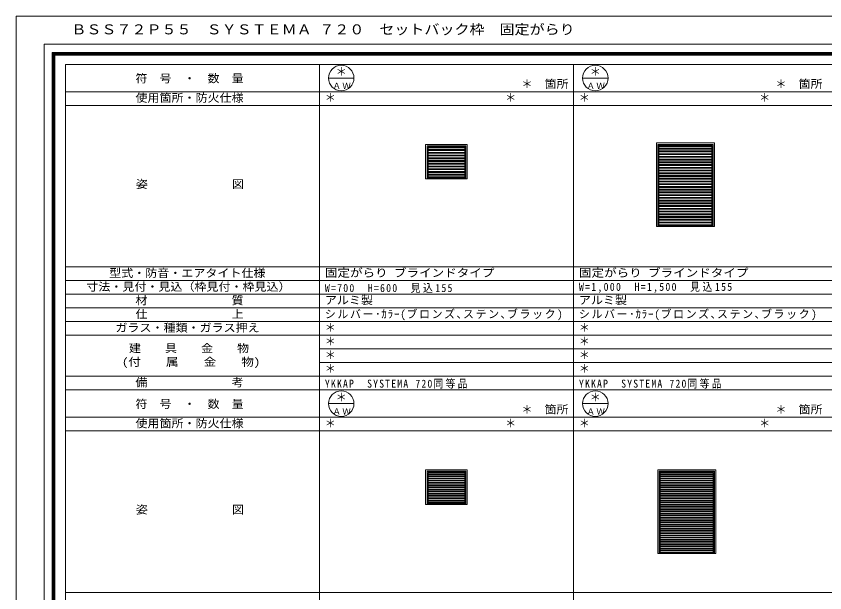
# Model space of a CAD drawing. Units: millimetres, scale not verified. Extents: x -14850 to 14850, y -10500 to 10500.
# Drawn here: x -14850 to -49, y -48 to 10500 of the extents above; entities that cross this region are included whole.
import ezdxf
from ezdxf.enums import TextEntityAlignment as Align

# ---------------------------------------------------------------- set-up
doc = ezdxf.new("R2010")
doc.units = ezdxf.units.MM
doc.header["$LTSCALE"] = 50
doc.layers.add('0-0_0', color=7, linetype='Continuous')
doc.layers.add('0-1_USER1', color=7, linetype='Continuous', lineweight=9)
doc.layers.add('0-2_YKK_ZWAK', color=4, linetype='Continuous', lineweight=9)
doc.styles.add('ＭＳ ゴシック', font='')
doc.styles.get('ＭＳ ゴシック').set_extended_font_data('MS Gothic')

msp = doc.modelspace()

# ---------------------------------------------------------------- linework, layer by layer
at = {"layer": '0-1_USER1'}
for p, q in [((-14850, -10500), (-14850, 10500)), ((-14850, 10500), (14850, 10500)), ((-14340.23, -9999.25), (-14340.23, 9987.41)), ((-14340.23, 9987.41), (14340.79, 9987.41)), ((-14190.23, -9849.81), (-14190.23, 9837.97)), ((-14190.23, 9837.97), (14190.23, 9837.97)), ((-14177.82, -9837.41), (-14177.82, 9825.57)), ((-14177.82, 9825.57), (14177.82, 9825.57)), ((-14164.85, -9825), (-14164.85, 9812.59)), ((-14164.85, 9812.59), (14165.42, 9812.59)), ((-14152.44, -9812.03), (-14152.44, 9799.62)), ((-14152.44, 9799.62), (14152.45, 9799.62)), ((-14140.04, -9799.06), (-14140.04, 9787.22)), ((-14140.04, 9787.22), (14140.04, 9787.22)), ((-13949.96, -8247.06), (-13949.96, 9617.94)), ((-13949.96, 9617.94), (13950.04, 9617.94)), ((-9299.96, -8247.06), (-9299.96, 9617.94)), ((-4649.96, -8247.06), (-4649.96, 9617.94)), ((-9133.29, 9367.94), (-8666.63, 9367.94)), ((-4483.29, 9367.94), (-4016.63, 9367.94)), ((-13949.96, 9117.94), (13950.04, 9117.94)), ((-13949.96, 8867.94), (13950.04, 8867.94)), ((-13949.96, 5912.94), (13950.04, 5912.94)), ((-13949.96, 5662.94), (13950.04, 5662.94)), ((-13949.96, 5412.94), (13950.04, 5412.94)), ((-13949.96, 5162.94), (13950.04, 5162.94)), ((-13949.96, 4912.94), (13950.04, 4912.94)), ((-13949.96, 4662.94), (13950.04, 4662.94)), ((-9299.96, 4412.94), (13950.04, 4412.94)), ((-9299.96, 4162.94), (13950.04, 4162.94)), ((-13949.96, 3912.94), (13950.04, 3912.94)), ((-13949.96, 3662.94), (13950.04, 3662.94)), ((-9133.29, 3412.94), (-8666.63, 3412.94)), ((-4483.29, 3412.94), (-4016.63, 3412.94)), ((-13949.96, 3162.94), (13950.04, 3162.94)), ((-13949.96, 2912.94), (13950.04, 2912.94)), ((-13949.96, -42.06), (13950.04, -42.06))]:
    msp.add_line(p, q, dxfattribs=at)
for centre in [(-8899.96, 9367.94), (-4249.96, 9367.94), (-8899.96, 3412.94), (-4249.96, 3412.94)]:
    msp.add_circle(centre, 233.33, dxfattribs=at)
at = {"layer": '0-2_YKK_ZWAK'}
for p, q in [((-7354.96, 7525.44), (-7354.96, 8155.44)), ((-7354.96, 8155.44), (-6594.96, 8155.44)), ((-6594.96, 7525.44), (-6594.96, 8155.44)), ((-3129.96, 8180.44), (-2069.96, 8180.44)), ((-3129.96, 6650.44), (-3129.96, 8180.44)), ((-3104.96, 8155.44), (-2094.96, 8155.44)), ((-3104.96, 6650.44), (-3104.96, 8155.44)), ((-3099.96, 8150.44), (-2099.96, 8150.44)), ((-3099.96, 6650.44), (-3099.96, 8150.44)), ((-2099.96, 6650.44), (-2099.96, 8150.44)), ((-2094.96, 6650.44), (-2094.96, 8155.44)), ((-2069.96, 6650.44), (-2069.96, 8180.44)), ((-7329.96, 7525.44), (-7329.96, 8130.44)), ((-7329.96, 8130.44), (-6619.96, 8130.44)), ((-7324.96, 7525.44), (-7324.96, 8125.44)), ((-7324.96, 8125.44), (-6624.96, 8125.44)), ((-7309.96, 8110.44), (-7309.96, 7535.44)), ((-7309.96, 8110.44), (-6639.96, 8110.44)), ((-7309.96, 8109.08), (-6639.96, 8109.08)), ((-7309.96, 8093.58), (-6639.96, 8093.58)), ((-7309.96, 8059.08), (-6639.96, 8059.08)), ((-7309.96, 8043.58), (-6639.96, 8043.58)), ((-7309.96, 8009.08), (-6639.96, 8009.08)), ((-7309.96, 7993.58), (-6639.96, 7993.58)), ((-6639.96, 8110.44), (-6639.96, 7535.44)), ((-6624.96, 7525.44), (-6624.96, 8125.44)), ((-6619.96, 7525.44), (-6619.96, 8130.44)), ((-3084.96, 8135.43), (-2114.96, 8135.43)), ((-3084.96, 8135.43), (-3084.96, 6660.44)), ((-3084.96, 8134.08), (-2114.96, 8134.08)), ((-3084.96, 8118.58), (-2114.96, 8118.58)), ((-3084.96, 8084.08), (-2114.96, 8084.08)), ((-3084.96, 8068.58), (-2114.96, 8068.58)), ((-3084.96, 8034.08), (-2114.96, 8034.08)), ((-3084.96, 8018.58), (-2114.96, 8018.58)), ((-2114.96, 8135.43), (-2114.96, 6660.44)), ((-7309.96, 7959.08), (-6639.96, 7959.08)), ((-7309.96, 7943.58), (-6639.96, 7943.58)), ((-7309.96, 7909.08), (-6639.96, 7909.08)), ((-7309.96, 7893.58), (-6639.96, 7893.58)), ((-7309.96, 7859.08), (-6639.96, 7859.08)), ((-3084.96, 7984.08), (-2114.96, 7984.08)), ((-3084.96, 7968.58), (-2114.96, 7968.58)), ((-3084.96, 7934.08), (-2114.96, 7934.08)), ((-3084.96, 7918.58), (-2114.96, 7918.58)), ((-3084.96, 7884.08), (-2114.96, 7884.08)), ((-3084.96, 7868.58), (-2114.96, 7868.58)), ((-7309.96, 7843.58), (-6639.96, 7843.58)), ((-7309.96, 7809.08), (-6639.96, 7809.08)), ((-7309.96, 7793.58), (-6639.96, 7793.58)), ((-7309.96, 7759.08), (-6639.96, 7759.08)), ((-7309.96, 7743.58), (-6639.96, 7743.58)), ((-7309.96, 7709.08), (-6639.96, 7709.08)), ((-3084.96, 7834.08), (-2114.96, 7834.08)), ((-3084.96, 7818.58), (-2114.96, 7818.58)), ((-3084.96, 7784.08), (-2114.96, 7784.08)), ((-3084.96, 7768.58), (-2114.96, 7768.58)), ((-3084.96, 7734.08), (-2114.96, 7734.08)), ((-3084.96, 7718.58), (-2114.96, 7718.58)), ((-7309.96, 7693.58), (-6639.96, 7693.58)), ((-7309.96, 7659.08), (-6639.96, 7659.08)), ((-7309.96, 7643.58), (-6639.96, 7643.58)), ((-7309.96, 7609.08), (-6639.96, 7609.08)), ((-7309.96, 7593.58), (-6639.96, 7593.58)), ((-7309.96, 7559.08), (-6639.96, 7559.08)), ((-3084.96, 7684.08), (-2114.96, 7684.08)), ((-3084.96, 7668.58), (-2114.96, 7668.58)), ((-3084.96, 7634.08), (-2114.96, 7634.08)), ((-3084.96, 7618.58), (-2114.96, 7618.58)), ((-3084.96, 7584.08), (-2114.96, 7584.08)), ((-3084.96, 7568.58), (-2114.96, 7568.58)), ((-7354.96, 7525.44), (-6594.96, 7525.44)), ((-7309.96, 7543.58), (-6639.96, 7543.58)), ((-7309.96, 7535.44), (-6639.96, 7535.44)), ((-3084.96, 7534.08), (-2114.96, 7534.08)), ((-3084.96, 7518.58), (-2114.96, 7518.58)), ((-3084.96, 7484.08), (-2114.96, 7484.08)), ((-3084.96, 7468.58), (-2114.96, 7468.58)), ((-3084.96, 7434.08), (-2114.96, 7434.08)), ((-3084.96, 7418.58), (-2114.96, 7418.58)), ((-3084.96, 7384.08), (-2114.96, 7384.08)), ((-3084.96, 7368.58), (-2114.96, 7368.58)), ((-3084.96, 7334.08), (-2114.96, 7334.08)), ((-3084.96, 7318.58), (-2114.96, 7318.58)), ((-3084.96, 7284.08), (-2114.96, 7284.08)), ((-3084.96, 7268.58), (-2114.96, 7268.58)), ((-3084.96, 7234.08), (-2114.96, 7234.08)), ((-3084.96, 7218.58), (-2114.96, 7218.58)), ((-3084.96, 7184.08), (-2114.96, 7184.08)), ((-3084.96, 7168.58), (-2114.96, 7168.58)), ((-3084.96, 7134.08), (-2114.96, 7134.08)), ((-3084.96, 7118.58), (-2114.96, 7118.58)), ((-3084.96, 7084.08), (-2114.96, 7084.08)), ((-3084.96, 7068.58), (-2114.96, 7068.58)), ((-3084.96, 7034.08), (-2114.96, 7034.08)), ((-3084.96, 7018.58), (-2114.96, 7018.58)), ((-3084.96, 6984.08), (-2114.96, 6984.08)), ((-3084.96, 6968.58), (-2114.96, 6968.58)), ((-3084.96, 6934.08), (-2114.96, 6934.08)), ((-3084.96, 6918.58), (-2114.96, 6918.58)), ((-3084.96, 6884.08), (-2114.96, 6884.08)), ((-3084.96, 6868.58), (-2114.96, 6868.58)), ((-3084.96, 6834.08), (-2114.96, 6834.08)), ((-3084.96, 6818.58), (-2114.96, 6818.58)), ((-3084.96, 6784.08), (-2114.96, 6784.08)), ((-3084.96, 6768.58), (-2114.96, 6768.58)), ((-3084.96, 6734.08), (-2114.96, 6734.08)), ((-3084.96, 6718.58), (-2114.96, 6718.58)), ((-3084.96, 6684.08), (-2114.96, 6684.08)), ((-3084.96, 6668.58), (-2114.96, 6668.58)), ((-3129.96, 6650.44), (-2069.96, 6650.44)), ((-3084.96, 6660.44), (-2114.96, 6660.44)), ((-7354.96, 1570.44), (-7354.96, 2200.44)), ((-7354.96, 2200.44), (-6594.96, 2200.44)), ((-7329.96, 1570.44), (-7329.96, 2175.44)), ((-7329.96, 2175.44), (-6619.96, 2175.44)), ((-7324.96, 1570.44), (-7324.96, 2170.44)), ((-7324.96, 2170.44), (-6624.96, 2170.44)), ((-7309.96, 2155.44), (-7309.96, 1580.44)), ((-7309.96, 2155.44), (-6639.96, 2155.44)), ((-7309.96, 2129.44), (-6639.96, 2129.44)), ((-7309.96, 2117.44), (-6639.96, 2117.44)), ((-7309.96, 2089.44), (-6639.96, 2089.44)), ((-7309.96, 2077.44), (-6639.96, 2077.44)), ((-6639.96, 2155.44), (-6639.96, 1580.44)), ((-6624.96, 1570.44), (-6624.96, 2170.44)), ((-6619.96, 1570.44), (-6619.96, 2175.44)), ((-6594.96, 1570.44), (-6594.96, 2200.44)), ((-3104.96, 2200.44), (-2044.96, 2200.44)), ((-3104.96, 670.44), (-3104.96, 2200.44)), ((-3079.96, 2175.44), (-2069.96, 2175.44)), ((-3079.96, 670.44), (-3079.96, 2175.44)), ((-3074.96, 2170.44), (-2074.96, 2170.44)), ((-3074.96, 670.44), (-3074.96, 2170.44)), ((-3059.96, 2155.44), (-2089.96, 2155.44)), ((-3059.96, 2155.44), (-3059.96, 680.44)), ((-3059.96, 2129.44), (-2089.96, 2129.44)), ((-3059.96, 2117.44), (-2089.96, 2117.44)), ((-3059.96, 2089.44), (-2089.96, 2089.44)), ((-3059.96, 2077.44), (-2089.96, 2077.44)), ((-2089.96, 2155.44), (-2089.96, 680.44)), ((-2074.96, 670.44), (-2074.96, 2170.44)), ((-2069.96, 670.44), (-2069.96, 2175.44)), ((-2044.96, 670.44), (-2044.96, 2200.44)), ((-7309.96, 2049.44), (-6639.96, 2049.44)), ((-7309.96, 2037.44), (-6639.96, 2037.44)), ((-7309.96, 2009.44), (-6639.96, 2009.44)), ((-7309.96, 1997.44), (-6639.96, 1997.44)), ((-7309.96, 1969.44), (-6639.96, 1969.44)), ((-7309.96, 1957.44), (-6639.96, 1957.44)), ((-7309.96, 1929.44), (-6639.96, 1929.44)), ((-3059.96, 2049.44), (-2089.96, 2049.44)), ((-3059.96, 2037.44), (-2089.96, 2037.44)), ((-3059.96, 2009.44), (-2089.96, 2009.44)), ((-3059.96, 1997.44), (-2089.96, 1997.44)), ((-3059.96, 1969.44), (-2089.96, 1969.44)), ((-3059.96, 1957.44), (-2089.96, 1957.44)), ((-3059.96, 1929.44), (-2089.96, 1929.44)), ((-7309.96, 1917.44), (-6639.96, 1917.44)), ((-7309.96, 1889.44), (-6639.96, 1889.44)), ((-7309.96, 1877.44), (-6639.96, 1877.44)), ((-7309.96, 1849.44), (-6639.96, 1849.44)), ((-7309.96, 1837.44), (-6639.96, 1837.44)), ((-7309.96, 1809.44), (-6639.96, 1809.44)), ((-7309.96, 1797.44), (-6639.96, 1797.44)), ((-3059.96, 1917.44), (-2089.96, 1917.44)), ((-3059.96, 1889.44), (-2089.96, 1889.44)), ((-3059.96, 1877.44), (-2089.96, 1877.44)), ((-3059.96, 1849.44), (-2089.96, 1849.44)), ((-3059.96, 1837.44), (-2089.96, 1837.44)), ((-3059.96, 1809.44), (-2089.96, 1809.44)), ((-3059.96, 1797.44), (-2089.96, 1797.44)), ((-7309.96, 1769.44), (-6639.96, 1769.44)), ((-7309.96, 1757.44), (-6639.96, 1757.44)), ((-7309.96, 1729.44), (-6639.96, 1729.44)), ((-7309.96, 1717.44), (-6639.96, 1717.44)), ((-7309.96, 1689.44), (-6639.96, 1689.44)), ((-7309.96, 1677.44), (-6639.96, 1677.44)), ((-7309.96, 1649.44), (-6639.96, 1649.44)), ((-7309.96, 1637.44), (-6639.96, 1637.44)), ((-3059.96, 1769.44), (-2089.96, 1769.44)), ((-3059.96, 1757.44), (-2089.96, 1757.44)), ((-3059.96, 1729.44), (-2089.96, 1729.44)), ((-3059.96, 1717.44), (-2089.96, 1717.44)), ((-3059.96, 1689.44), (-2089.96, 1689.44)), ((-3059.96, 1677.44), (-2089.96, 1677.44)), ((-3059.96, 1649.44), (-2089.96, 1649.44)), ((-3059.96, 1637.44), (-2089.96, 1637.44)), ((-7354.96, 1570.44), (-6594.96, 1570.44)), ((-7309.96, 1609.44), (-6639.96, 1609.44)), ((-7309.96, 1597.44), (-6639.96, 1597.44)), ((-7309.96, 1580.44), (-6639.96, 1580.44)), ((-3059.96, 1609.44), (-2089.96, 1609.44)), ((-3059.96, 1597.44), (-2089.96, 1597.44)), ((-3059.96, 1569.44), (-2089.96, 1569.44)), ((-3059.96, 1557.44), (-2089.96, 1557.44)), ((-3059.96, 1529.44), (-2089.96, 1529.44)), ((-3059.96, 1517.44), (-2089.96, 1517.44)), ((-3059.96, 1489.44), (-2089.96, 1489.44)), ((-3059.96, 1477.44), (-2089.96, 1477.44)), ((-3059.96, 1449.44), (-2089.96, 1449.44)), ((-3059.96, 1437.44), (-2089.96, 1437.44)), ((-3059.96, 1409.44), (-2089.96, 1409.44)), ((-3059.96, 1397.44), (-2089.96, 1397.44)), ((-3059.96, 1369.44), (-2089.96, 1369.44)), ((-3059.96, 1357.44), (-2089.96, 1357.44)), ((-3059.96, 1329.44), (-2089.96, 1329.44)), ((-3059.96, 1317.44), (-2089.96, 1317.44)), ((-3059.96, 1289.44), (-2089.96, 1289.44)), ((-3059.96, 1277.44), (-2089.96, 1277.44)), ((-3059.96, 1249.44), (-2089.96, 1249.44)), ((-3059.96, 1237.44), (-2089.96, 1237.44)), ((-3059.96, 1209.44), (-2089.96, 1209.44)), ((-3059.96, 1197.44), (-2089.96, 1197.44)), ((-3059.96, 1169.44), (-2089.96, 1169.44)), ((-3059.96, 1157.44), (-2089.96, 1157.44)), ((-3059.96, 1129.44), (-2089.96, 1129.44)), ((-3059.96, 1117.44), (-2089.96, 1117.44)), ((-3059.96, 1089.44), (-2089.96, 1089.44)), ((-3059.96, 1077.44), (-2089.96, 1077.44)), ((-3059.96, 1049.44), (-2089.96, 1049.44)), ((-3059.96, 1037.44), (-2089.96, 1037.44)), ((-3059.96, 1009.44), (-2089.96, 1009.44)), ((-3059.96, 997.44), (-2089.96, 997.44)), ((-3059.96, 969.44), (-2089.96, 969.44)), ((-3059.96, 957.44), (-2089.96, 957.44)), ((-3059.96, 929.44), (-2089.96, 929.44)), ((-3059.96, 917.44), (-2089.96, 917.44)), ((-3059.96, 889.44), (-2089.96, 889.44)), ((-3059.96, 877.44), (-2089.96, 877.44)), ((-3059.96, 849.44), (-2089.96, 849.44)), ((-3059.96, 837.44), (-2089.96, 837.44)), ((-3059.96, 809.44), (-2089.96, 809.44)), ((-3059.96, 797.44), (-2089.96, 797.44)), ((-3059.96, 769.44), (-2089.96, 769.44)), ((-3059.96, 757.44), (-2089.96, 757.44)), ((-3104.96, 670.44), (-2044.96, 670.44)), ((-3059.96, 729.44), (-2089.96, 729.44)), ((-3059.96, 717.44), (-2089.96, 717.44)), ((-3059.96, 689.44), (-2089.96, 689.44)), ((-3059.96, 680.44), (-2089.96, 680.44))]:
    msp.add_line(p, q, dxfattribs=at)

# ---------------------------------------------------------------- texts
at = {"layer": '0-0_0', "color": 3, "style": 'ＭＳ ゴシック', "width": 1.1}
msp.add_text('ＢＳＳ７２Ｐ５５\u3000ＳＹＳＴＥＭＡ ７２０\u3000セットバック枠\u3000固定がらり', height=183.3, dxfattribs=at).set_placement((-13840.23, 10112.41), align=Align.BOTTOM_LEFT)
at = {"layer": '0-0_0', "style": 'ＭＳ ゴシック'}
for p in [(-8999.96, 9367.94), (-4349.96, 9367.94), (-5599.96, 9142.94), (-949.96, 9142.94), (-9199.96, 8892.94), (-5899.96, 8892.94), (-4549.96, 8892.94), (-1249.96, 8892.94), (-9199.96, 4687.94), (-4549.96, 4687.94), (-9199.96, 4437.94), (-4549.96, 4437.94), (-9199.96, 4187.94), (-4549.96, 4187.94), (-9199.96, 3937.94), (-4549.96, 3937.94), (-8999.96, 3412.94), (-4349.96, 3412.94), (-5599.96, 3187.94), (-949.96, 3187.94), (-9199.96, 2937.94), (-5899.96, 2937.94), (-4549.96, 2937.94), (-1249.96, 2937.94)]:
    msp.add_text('＊', height=146.6, dxfattribs=at).set_placement(p, align=Align.BOTTOM_LEFT)
for s, width, p in [('固定がらり ブラインドタイプ', 1.15, (-9199.96, 5687.94)), ('固定がらり ブラインドタイプ', 1.15, (-4549.96, 5687.94)), ('アルミ製', 1.1, (-9199.96, 5187.94)), ('アルミ製', 1.1, (-4549.96, 5187.94))]:
    msp.add_text(s, height=146.6, dxfattribs=dict(at, width=width)).set_placement(p, align=Align.BOTTOM_LEFT)
at = {"layer": '0-0_0', "char_height": 146.6, "attachment_point": 7, "style": 'ＭＳ ゴシック'}
for s, insert in [('\\T1.26;\\W0.9;W=1,000\\~\\~H=1,500\\~\\~見込155', (-4549.96, 5437.94)), ('\\T1.25;\\W0.9;W=700\\~\\~H=600\\~\\~見込155', (-9199.96, 5437.94)), ('\\T1.15;シルバー･ｶﾗｰ(ブロンズ､ステン､ブラック)', (-9199.96, 4937.94)), ('\\T1.15;シルバー･ｶﾗｰ(ブロンズ､ステン､ブラック)', (-4549.96, 4937.94)), ('\\T1.23;\\W0.9;YKKAP\u3000SYSTEMA\\~720同等品', (-9199.96, 3687.94)), ('\\T1.23;\\W0.9;YKKAP\u3000SYSTEMA\\~720同等品', (-4549.96, 3687.94))]:
    msp.add_mtext(s, dxfattribs=dict(at, insert=insert))
at = {"layer": '0-1_USER1', "style": 'ＭＳ ゴシック'}
for s, width, p in [('符\u3000号\u3000・\u3000数\u3000量', 1.1, (-12666.33, 9242.94)), ('箇所', 1.1, (-5179.96, 9142.94)), ('箇所', 1.1, (-529.96, 9142.94)), ('使用箇所・防火仕様', 1.1, (-12666.33, 8887.94)), ('姿\u3000\u3000\u3000\u3000\u3000\u3000\u3000図', 1.1, (-12659.66, 7310.44)), ('型式・防音・エアタイト仕様', 1.1, (-13146.33, 5682.94)), ('寸法・見付・見込（枠見付・枠見込）', 1.1, (-13566.33, 5432.94)), ('材\u3000\u3000\u3000\u3000\u3000\u3000\u3000質', 1.1, (-12666.33, 5182.94)), ('仕\u3000\u3000\u3000\u3000\u3000\u3000\u3000上', 1.1, (-12666.33, 4932.94)), ('ガラス・種類・ガラス押え', 1.1, (-13033, 4682.94)), ('建\u3000\u3000具\u3000\u3000金\u3000\u3000物', 1.1, (-12786.33, 4307.94)), ('(付\u3000\u3000属\u3000\u3000金\u3000\u3000物)', 1.15, (-12913, 4057.94)), ('備\u3000\u3000\u3000\u3000\u3000\u3000\u3000考', 1.1, (-12666.33, 3682.94)), ('符\u3000号\u3000・\u3000数\u3000量', 1.1, (-12666.33, 3287.94)), ('箇所', 1.1, (-5179.96, 3187.94)), ('箇所', 1.1, (-529.96, 3187.94)), ('使用箇所・防火仕様', 1.1, (-12666.33, 2932.94)), ('姿\u3000\u3000\u3000\u3000\u3000\u3000\u3000図', 1.1, (-12659.66, 1355.44))]:
    msp.add_text(s, height=146.6, dxfattribs=dict(at, width=width)).set_placement(p, align=Align.BOTTOM_LEFT)
at = {"layer": '0-1_USER1', "char_height": 110, "attachment_point": 7, "style": 'ＭＳ ゴシック'}
for insert in [(-9059.96, 9167.94), (-4409.96, 9167.94), (-9059.96, 3212.94), (-4409.96, 3212.94)]:
    msp.add_mtext('\\T1.17;ＡＷ', dxfattribs=dict(at, insert=insert))

doc.saveas('drawing.dxf')
